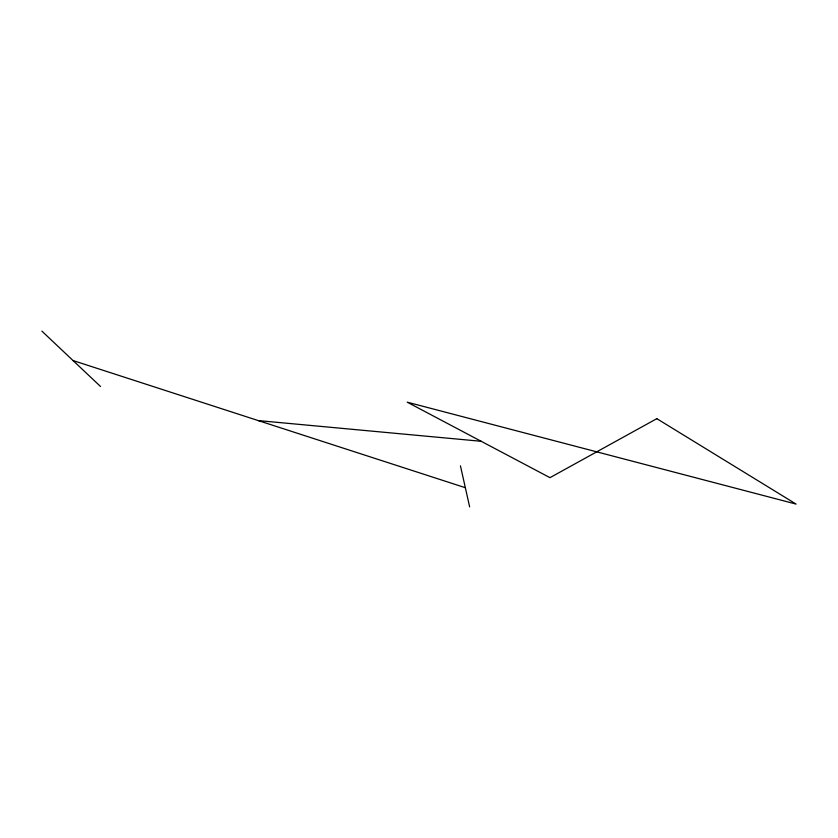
<?xml version="1.0" encoding="UTF-8"?>
<svg xmlns="http://www.w3.org/2000/svg" width="838" height="838" viewBox="0 0 838 838"><rect width="100%" height="100%" fill="white"/><g stroke="black" fill="none" stroke-linecap="round" stroke-linejoin="round"><path stroke-width="1.26" d="M258.24 420.582L481.201 441.291M73.063 360.56L465.341 487.706M41.9 331.136L100.518 386.486M460.439 465.834L469.636 506.864M656.824 418.665L549.969 477.66L407.205 402.167L796.1 504.088L656.824 418.665"/></g></svg>
